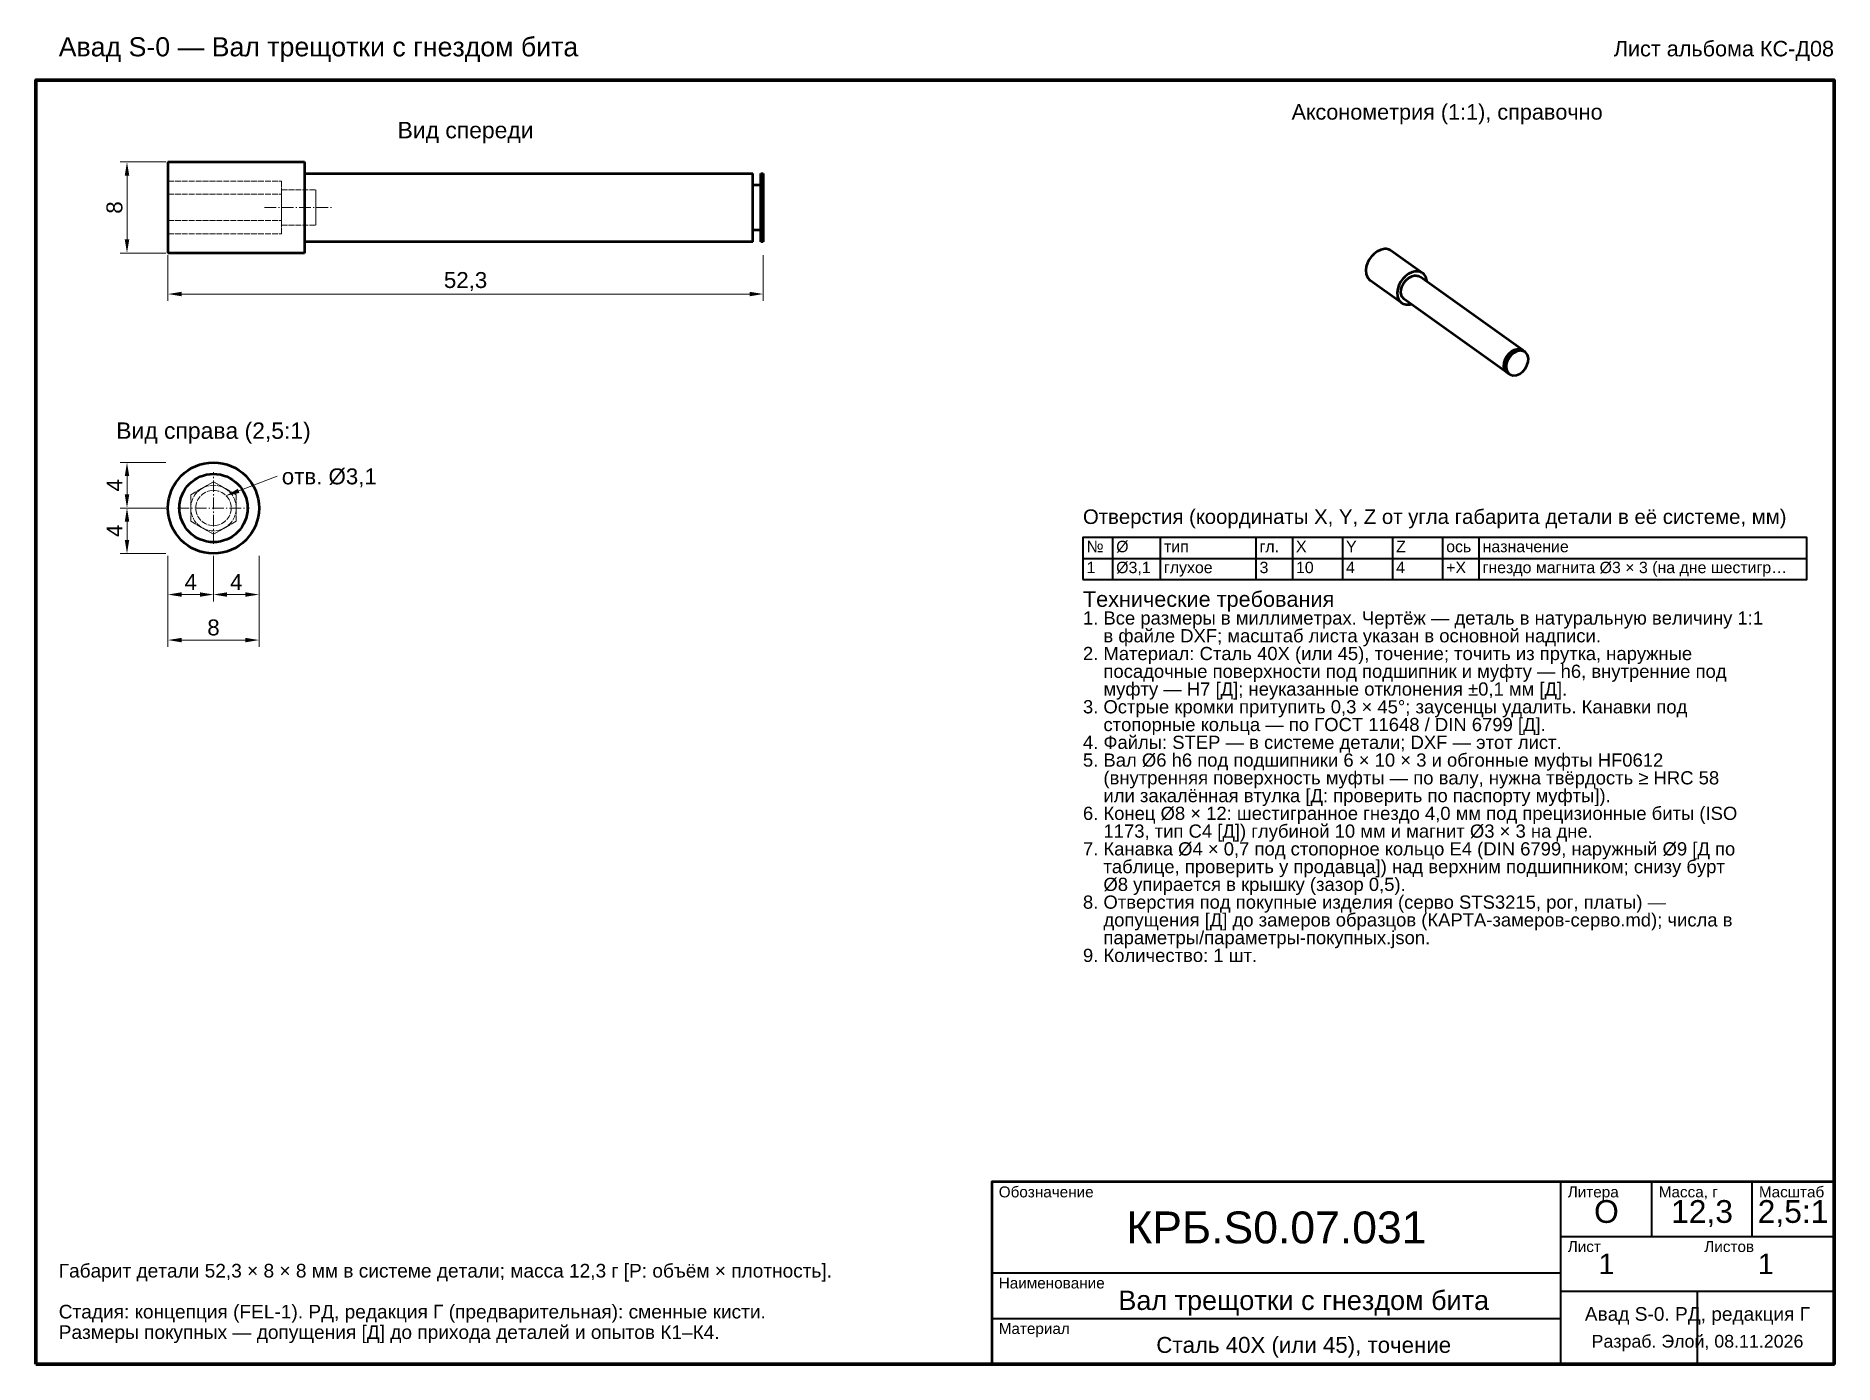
# Model space of a CAD drawing. Header units: millimetres. Extents: x 8 to 166, y 2 to 119.
import ezdxf
from ezdxf.enums import TextEntityAlignment as Align

# ---------------------------------------------------------------- set-up
doc = ezdxf.new("R2010")
doc.units = ezdxf.units.MM
doc.header["$LTSCALE"] = 0.4
doc.linetypes.add('DASHDOT', pattern=[3.556, 2.54, -0.508, 0, -0.508])
doc.linetypes.add('DASHED', pattern=[1.524, 1.27, -0.254])
for name, color, linetype, lineweight in [('КОНТУР', 7, 'Continuous', 50), ('ОСИ', 1, 'DASHDOT', 18), ('РАЗМЕРЫ', 5, 'Continuous', 18), ('РАМКА', 7, 'Continuous', 70), ('СКРЫТЫЕ', 7, 'DASHED', 13), ('ТАБЛИЦА', 7, 'Continuous', 35), ('ТЕКСТ', 7, 'Continuous', 25)]:
    doc.layers.add(name, color=color, linetype=linetype, lineweight=lineweight)
doc.styles.add('GOST', font='arial.ttf')
doc.dimstyles.new('GOST', dxfattribs={"dimtxt": 1.4, "dimasz": 1.2, "dimexe": 0.6, "dimexo": 0.2, "dimgap": 0.4, "dimtad": 1, "dimdec": 1, "dimtxsty": 'GOST', "dimcen": 2.5, "dimclrd": 5, "dimclre": 5, "dimclrt": 5, "dimazin": 3, "dimtfac": 1, "dimtmove": 0, "dimatfit": 3, "dimlwd": 18, "dimlwe": 18})

msp = doc.modelspace()

# ---------------------------------------------------------------- linework, layer by layer
at = {"layer": 'КОНТУР'}
for p, q in [((19.6, 107.6), (31.61, 107.6)), ((31.61, 106.6), (71, 106.6)), ((71.7, 106.6), (71.9, 106.6)), ((71, 105.6), (71.7, 105.6)), ((71.7, 101.6), (71, 101.6)), ((31.61, 99.6), (19.6, 99.6)), ((71, 100.6), (31.61, 100.6)), ((71.9, 100.6), (71.7, 100.6)), ((129.85, 97.83), (127.09, 99.8)), ((127.99, 95.23), (125.24, 97.2)), ((138.66, 91.06), (129.62, 97.51)), ((137.26, 89.1), (128.22, 95.56)), ((138.86, 90.91), (138.82, 90.94)), ((137.47, 88.96), (137.42, 88.99))]:
    msp.add_line(p, q, dxfattribs=at)
for points in [[(19.6, 107.6), (19.6, 106.8), (19.6, 106), (19.6, 105.2), (19.6, 104.4), (19.6, 103.6), (19.6, 102.8), (19.6, 102), (19.6, 101.2), (19.6, 100.4), (19.6, 99.6)], [(31.61, 107.6), (31.61, 106.8), (31.61, 106), (31.61, 105.2), (31.61, 104.4), (31.61, 103.6), (31.61, 102.8), (31.61, 102), (31.61, 101.2), (31.61, 100.4), (31.61, 99.6)], [(71, 100.6), (71, 101.35), (71, 102.1), (71, 102.85), (71, 103.6), (71, 104.35), (71, 105.1), (71, 105.85), (71, 106.6)], [(71.7, 100.6), (71.7, 101.35), (71.7, 102.1), (71.7, 102.85), (71.7, 103.6), (71.7, 104.35), (71.7, 105.1), (71.7, 105.85), (71.7, 106.6)], [(71.9, 106.6), (71.9, 105.85), (71.9, 105.1), (71.9, 104.35), (71.9, 103.6), (71.9, 102.85), (71.9, 102.1), (71.9, 101.35), (71.9, 100.6)], [(126.17, 99.89), (125.86, 99.74), (125.59, 99.54), (125.36, 99.31), (125.16, 99.03), (125, 98.74), (124.9, 98.42), (124.86, 98.09), (124.89, 97.75), (125.01, 97.44), (125.24, 97.2)], [(127.09, 99.8), (126.99, 99.86), (126.88, 99.91), (126.76, 99.94), (126.64, 99.96), (126.52, 99.96), (126.4, 99.95), (126.28, 99.92), (126.17, 99.89)], [(129.85, 97.83), (129.75, 97.9), (129.63, 97.94), (129.52, 97.97), (129.4, 97.99), (129.28, 97.99), (129.16, 97.98), (129.04, 97.95), (128.92, 97.92)], [(128.92, 97.92), (128.62, 97.77), (128.35, 97.58), (128.11, 97.34), (127.91, 97.07), (127.76, 96.77), (127.66, 96.45), (127.61, 96.12), (127.64, 95.79), (127.76, 95.47), (127.99, 95.23)], [(128.22, 95.56), (128.02, 95.79), (127.94, 96.1), (127.96, 96.41), (128.05, 96.71), (128.2, 96.99), (128.4, 97.23), (128.64, 97.43), (128.92, 97.57)], [(128.92, 97.57), (129.01, 97.6), (129.1, 97.62), (129.19, 97.63), (129.28, 97.63), (129.37, 97.61), (129.46, 97.59), (129.54, 97.56), (129.62, 97.51)], [(130.23, 97.07), (130.22, 97.18), (130.2, 97.29), (130.17, 97.4), (130.13, 97.5), (130.07, 97.59), (130.01, 97.68), (129.94, 97.76), (129.85, 97.83)], [(127.99, 95.23), (128.08, 95.17), (128.18, 95.13), (128.29, 95.1), (128.4, 95.08), (128.51, 95.07), (128.62, 95.08), (128.73, 95.09), (128.83, 95.12)], [(137.26, 89.1), (137.06, 89.34), (136.98, 89.64), (137, 89.96), (137.09, 90.26), (137.24, 90.53), (137.44, 90.78), (137.68, 90.98), (137.96, 91.12)], [(137.42, 88.99), (137.22, 89.23), (137.14, 89.53), (137.16, 89.84), (137.25, 90.14), (137.4, 90.42), (137.6, 90.66), (137.84, 90.86), (138.12, 91)], [(138.16, 90.97), (137.88, 90.83), (137.64, 90.63), (137.44, 90.39), (137.29, 90.11), (137.2, 89.81), (137.19, 89.5), (137.27, 89.19), (137.47, 88.96)], [(137.47, 88.96), (137.77, 88.84), (138.09, 88.87), (138.39, 89), (138.64, 89.19), (138.86, 89.44), (139.02, 89.72), (139.12, 90.03), (139.14, 90.35), (139.07, 90.66), (138.86, 90.91)], [(137.96, 91.12), (138.04, 91.14), (138.13, 91.16), (138.22, 91.17), (138.32, 91.17), (138.41, 91.16), (138.49, 91.14), (138.58, 91.1), (138.66, 91.06)], [(138.12, 91), (138.21, 91.03), (138.29, 91.05), (138.39, 91.06), (138.48, 91.06), (138.57, 91.05), (138.65, 91.02), (138.74, 90.99), (138.82, 90.94)], [(138.86, 90.91), (138.78, 90.96), (138.7, 90.99), (138.61, 91.01), (138.52, 91.02), (138.43, 91.03), (138.34, 91.02), (138.25, 91), (138.16, 90.97)], [(138.66, 91.06), (138.67, 91.05), (138.68, 91.04), (138.68, 91.03), (138.69, 91.03), (138.7, 91.02), (138.71, 91.01), (138.72, 91), (138.73, 90.99)], [(137.35, 89.05), (137.33, 89.06), (137.32, 89.06), (137.31, 89.07), (137.3, 89.08), (137.29, 89.08), (137.28, 89.09), (137.27, 89.1), (137.26, 89.1)]]:
    msp.add_lwpolyline(points, dxfattribs=at)
for radius in [4, 3]:
    msp.add_circle((23.6, 77.2), radius, dxfattribs=at)
at = {"layer": 'ОСИ'}
for p, q in [((28.09, 103.6), (34.09, 103.6)), ((23.6, 74.05), (23.6, 80.35)), ((20.45, 77.2), (26.75, 77.2))]:
    msp.add_line(p, q, dxfattribs=at)
at = {"layer": 'РАМКА', "lineweight": 70}
msp.add_lwpolyline([(8, 2), (166, 2), (166, 114.8), (8, 114.8), (8, 2)], dxfattribs=at)
at = {"layer": 'СКРЫТЫЕ'}
for p, q in [((19.6, 105.91), (19.6, 104.76)), ((19.6, 104.76), (19.6, 105.91)), ((19.6, 105.91), (29.59, 105.91)), ((29.59, 104.76), (29.59, 105.91)), ((29.59, 105.91), (29.59, 104.76)), ((19.6, 102.45), (19.6, 104.76)), ((19.6, 104.76), (19.6, 102.45)), ((19.6, 104.76), (29.59, 104.76)), ((19.6, 104.76), (29.59, 104.76)), ((29.59, 105.15), (32.59, 105.15)), ((29.59, 104.76), (29.59, 102.45)), ((29.59, 102.45), (29.59, 104.76)), ((19.6, 101.29), (19.6, 102.45)), ((19.6, 102.45), (19.6, 101.29)), ((19.6, 102.45), (29.59, 102.45)), ((19.6, 102.45), (29.59, 102.45)), ((19.6, 101.29), (29.59, 101.29)), ((29.59, 102.45), (29.59, 101.29)), ((29.59, 101.29), (29.59, 102.45)), ((29.59, 102.05), (32.59, 102.05)), ((21.6, 78.36), (23.6, 79.51)), ((23.6, 79.51), (21.6, 78.36)), ((23.6, 79.51), (25.6, 78.36)), ((25.6, 78.36), (23.6, 79.51)), ((21.6, 76.05), (21.6, 78.36)), ((21.6, 78.36), (21.6, 76.05)), ((25.6, 78.36), (25.6, 76.05)), ((25.6, 76.05), (25.6, 78.36)), ((23.6, 74.89), (21.6, 76.05)), ((21.6, 76.05), (23.6, 74.89)), ((25.6, 76.05), (23.6, 74.89)), ((23.6, 74.89), (25.6, 76.05))]:
    msp.add_line(p, q, dxfattribs=at)
for points in [[(19.6, 99.6), (19.6, 100.4), (19.6, 101.2), (19.6, 102), (19.6, 102.8), (19.6, 103.6), (19.6, 104.4), (19.6, 105.2), (19.6, 106), (19.6, 106.8), (19.6, 107.6)], [(31.61, 99.6), (31.61, 100.4), (31.61, 101.2), (31.61, 102), (31.61, 102.8), (31.61, 103.6), (31.61, 104.4), (31.61, 105.2), (31.61, 106), (31.61, 106.8), (31.61, 107.6)], [(31.61, 106.6), (31.61, 105.85), (31.61, 105.1), (31.61, 104.35), (31.61, 103.6), (31.61, 102.85), (31.61, 102.1), (31.61, 101.35), (31.61, 100.6)], [(31.61, 100.6), (31.61, 101.35), (31.61, 102.1), (31.61, 102.85), (31.61, 103.6), (31.61, 104.35), (31.61, 105.1), (31.61, 105.85), (31.61, 106.6)], [(71, 106.6), (71, 105.85), (71, 105.1), (71, 104.35), (71, 103.6), (71, 102.85), (71, 102.1), (71, 101.35), (71, 100.6)], [(71.7, 106.6), (71.7, 105.85), (71.7, 105.1), (71.7, 104.35), (71.7, 103.6), (71.7, 102.85), (71.7, 102.1), (71.7, 101.35), (71.7, 100.6)], [(71.9, 100.6), (71.9, 101.35), (71.9, 102.1), (71.9, 102.85), (71.9, 103.6), (71.9, 104.35), (71.9, 105.1), (71.9, 105.85), (71.9, 106.6)], [(29.59, 105.15), (29.59, 104.76), (29.59, 104.38), (29.59, 103.99), (29.59, 103.6), (29.59, 103.21), (29.59, 102.83), (29.59, 102.44), (29.59, 102.05)], [(29.59, 102.05), (29.59, 102.44), (29.59, 102.83), (29.59, 103.21), (29.59, 103.6), (29.59, 103.99), (29.59, 104.38), (29.59, 104.76), (29.59, 105.15)], [(32.59, 105.15), (32.59, 104.76), (32.59, 104.38), (32.59, 103.99), (32.59, 103.6), (32.59, 103.21), (32.59, 102.83), (32.59, 102.44), (32.59, 102.05)], [(32.59, 102.05), (32.59, 102.44), (32.59, 102.83), (32.59, 103.21), (32.59, 103.6), (32.59, 103.99), (32.59, 104.38), (32.59, 104.76), (32.59, 105.15)], [(71, 105.6), (71, 105.1), (71, 104.6), (71, 104.1), (71, 103.6), (71, 103.1), (71, 102.6), (71, 102.1), (71, 101.6)], [(71, 101.6), (71, 102.1), (71, 102.6), (71, 103.1), (71, 103.6), (71, 104.1), (71, 104.6), (71, 105.1), (71, 105.6)], [(71.7, 105.6), (71.7, 105.1), (71.7, 104.6), (71.7, 104.1), (71.7, 103.6), (71.7, 103.1), (71.7, 102.6), (71.7, 102.1), (71.7, 101.6)], [(71.7, 101.6), (71.7, 102.1), (71.7, 102.6), (71.7, 103.1), (71.7, 103.6), (71.7, 104.1), (71.7, 104.6), (71.7, 105.1), (71.7, 105.6)]]:
    msp.add_lwpolyline(points, dxfattribs=at)
for radius in [4, 3, 3, 3, 2, 2, 1.55, 1.55]:
    msp.add_circle((23.6, 77.2), radius, dxfattribs=at)
at = {"layer": 'ТАБЛИЦА'}
for p, q in [((102.6, 74.6), (102.6, 70.92)), ((106.8, 74.6), (106.8, 70.92)), ((115.2, 74.6), (115.2, 70.92)), ((118.4, 74.6), (118.4, 70.92)), ((122.8, 74.6), (122.8, 70.92)), ((127.2, 74.6), (127.2, 70.92)), ((131.6, 74.6), (131.6, 70.92)), ((134.8, 74.6), (134.8, 70.92)), ((100, 72.76), (163.6, 72.76)), ((142, 2), (142, 18)), ((150, 13.2), (150, 18)), ((158.8, 13.2), (158.8, 18)), ((142, 13.2), (166, 13.2)), ((92, 10), (142, 10)), ((142, 8.4), (166, 8.4)), ((154, 2), (154, 8.4)), ((92, 6), (142, 6))]:
    msp.add_line(p, q, dxfattribs=at)
at = {"layer": 'ТАБЛИЦА', "lineweight": 35}
msp.add_lwpolyline([(100, 70.92), (163.6, 70.92), (163.6, 74.6), (100, 74.6), (100, 70.92)], dxfattribs=at)
at = {"layer": 'ТАБЛИЦА', "lineweight": 50}
msp.add_lwpolyline([(92, 2), (166, 2), (166, 18), (92, 18), (92, 2)], dxfattribs=at)

# ---------------------------------------------------------------- texts
at = {"layer": 'ТЕКСТ', "style": 'GOST'}
for s, height, p in [('Авад S-0 — Вал трещотки с гнездом бита', 1.68, (10, 116.88)), ('отв. Ø3,1', 1.4, (29.6, 79.28)), ('Отверстия (координаты X, Y, Z от угла габарита детали в её системе, мм)', 1.28, (100, 75.8)), ('№', 1, (100.32, 73.32)), ('Ø', 1, (102.92, 73.32)), ('X', 1, (118.72, 73.32)), ('Y', 1, (123.12, 73.32)), ('Z', 1, (127.52, 73.32)), ('тип', 1, (107.12, 73.32)), ('гл.', 1, (115.52, 73.32)), ('ось', 1, (131.92, 73.32)), ('назначение', 1, (135.12, 73.32)), ('1', 1, (100.32, 71.48)), ('Ø3,1', 1, (102.92, 71.48)), ('глухое', 1, (107.12, 71.48)), ('3', 1, (115.52, 71.48)), ('10', 1, (118.72, 71.48)), ('4', 1, (123.12, 71.48)), ('4', 1, (127.52, 71.48)), ('+X', 1, (131.92, 71.48)), ('гнездо магнита Ø3 × 3 (на дне шестигр…', 1, (135.12, 71.48)), ('Технические требования', 1.36, (100, 68.52)), ('1. Все размеры в миллиметрах. Чертёж — деталь в натуральную величину 1:1', 1.16, (100, 66.96)), ('    в файле DXF; масштаб листа указан в основной надписи.', 1.16, (100, 65.4)), ('2. Материал: Сталь 40Х (или 45), точение; точить из прутка, наружные', 1.16, (100, 63.84)), ('    посадочные поверхности под подшипник и муфту — h6, внутренние под', 1.16, (100, 62.28)), ('    муфту — H7 [Д]; неуказанные отклонения ±0,1 мм [Д].', 1.16, (100, 60.72)), ('3. Острые кромки притупить 0,3 × 45°; заусенцы удалить. Канавки под', 1.16, (100, 59.16)), ('    стопорные кольца — по ГОСТ 11648 / DIN 6799 [Д].', 1.16, (100, 57.6)), ('4. Файлы: STEP — в системе детали; DXF — этот лист.', 1.16, (100, 56.04)), ('5. Вал Ø6 h6 под подшипники 6 × 10 × 3 и обгонные муфты HF0612', 1.16, (100, 54.48)), ('    (внутренняя поверхность муфты — по валу, нужна твёрдость ≥ HRC 58', 1.16, (100, 52.92)), ('    или закалённая втулка [Д: проверить по паспорту муфты]).', 1.16, (100, 51.36)), ('6. Конец Ø8 × 12: шестигранное гнездо 4,0 мм под прецизионные биты (ISO', 1.16, (100, 49.8)), ('    1173, тип C4 [Д]) глубиной 10 мм и магнит Ø3 × 3 на дне.', 1.16, (100, 48.24)), ('7. Канавка Ø4 × 0,7 под стопорное кольцо E4 (DIN 6799, наружный Ø9 [Д по', 1.16, (100, 46.68)), ('    таблице, проверить у продавца]) над верхним подшипником; снизу бурт', 1.16, (100, 45.12)), ('    Ø8 упирается в крышку (зазор 0,5).', 1.16, (100, 43.56)), ('8. Отверстия под покупные изделия (серво STS3215, рог, платы) —', 1.16, (100, 42)), ('    допущения [Д] до замеров образцов (КАРТА-замеров-серво.md); числа в', 1.16, (100, 40.44)), ('    параметры/параметры-покупных.json.', 1.16, (100, 38.88)), ('9. Количество: 1 шт.', 1.16, (100, 37.32)), ('Обозначение', 0.96, (92.6, 16.64)), ('Литера', 0.96, (142.6, 16.64)), ('Масса, г', 0.96, (150.6, 16.64)), ('Масштаб', 0.96, (159.4, 16.64)), ('Лист', 0.96, (142.6, 11.84)), ('Листов', 0.96, (154.6, 11.84)), ('Габарит детали 52,3 × 8 × 8 мм в системе детали; масса 12,3 г [Р: объём × плотность].', 1.2, (10, 9.6)), ('Наименование', 0.96, (92.6, 8.64)), ('Стадия: концепция (FEL-1). РД, редакция Г (предварительная): сменные кисти.', 1.2, (10, 6)), ('Размеры покупных — допущения [Д] до прихода деталей и опытов К1–К4.', 1.2, (10, 4.2)), ('Материал', 0.96, (92.6, 4.64))]:
    msp.add_text(s, height=height, dxfattribs=at).set_placement(p)
msp.add_text('Лист альбома КС-Д08', height=1.36, dxfattribs=at).set_placement((166, 116.88), align=Align.RIGHT)
for s, height, p in [('Аксонометрия (1:1), справочно', 1.36, (132, 112)), ('Вид спереди', 1.44, (45.75, 110.4)), ('Вид справа (2,5:1)', 1.44, (23.6, 84)), ('О', 2, (146, 15.4)), ('12,3', 2, (154.4, 15.4)), ('2,5:1', 2, (162.4, 15.4)), ('КРБ.S0.07.031', 2.8, (117, 14)), ('1', 1.8, (146, 10.8)), ('1', 1.8, (160, 10.8)), ('Вал трещотки с гнездом бита', 1.6993, (119.4, 7.6)), ('Авад S-0. РД, редакция Г', 1.2, (154, 6.4)), ('Сталь 40Х (или 45), точение', 1.4, (119.4, 3.68)), ('Разраб. Элой, 08.11.2026', 1.12, (154, 4))]:
    msp.add_text(s, height=height, dxfattribs=at).set_placement(p, align=Align.MIDDLE_CENTER)

# ---------------------------------------------------------------- dimensions: what is measured, and where the dimension line sits
at = {"layer": 'РАЗМЕРЫ'}
for base, p1, p2 in [((16, 99.6), (19.6, 99.6), (19.6, 107.6)), ((16, 77.2), (19.6, 77.2), (19.6, 81.2)), ((16, 73.2), (19.6, 73.2), (19.6, 77.2))]:
    msp.add_linear_dim(base=base, p1=p1, p2=p2, angle=90, dimstyle='GOST', dxfattribs=at).render()
for base, p1, p2 in [((19.6, 96), (19.6, 99.6), (71.9, 99.6)), ((19.6, 69.6), (19.6, 73.2), (23.6, 73.2)), ((19.6, 65.6), (19.6, 73.2), (27.6, 73.2)), ((23.6, 69.6), (23.6, 73.2), (27.6, 73.2))]:
    msp.add_linear_dim(base=base, p1=p1, p2=p2, dimstyle='GOST', dxfattribs=at).render()

# ---------------------------------------------------------------- leaders
msp.add_leader([(24.69, 78.28), (29.2, 80)], dimstyle='GOST', dxfattribs=at)

doc.saveas('drawing.dxf')
